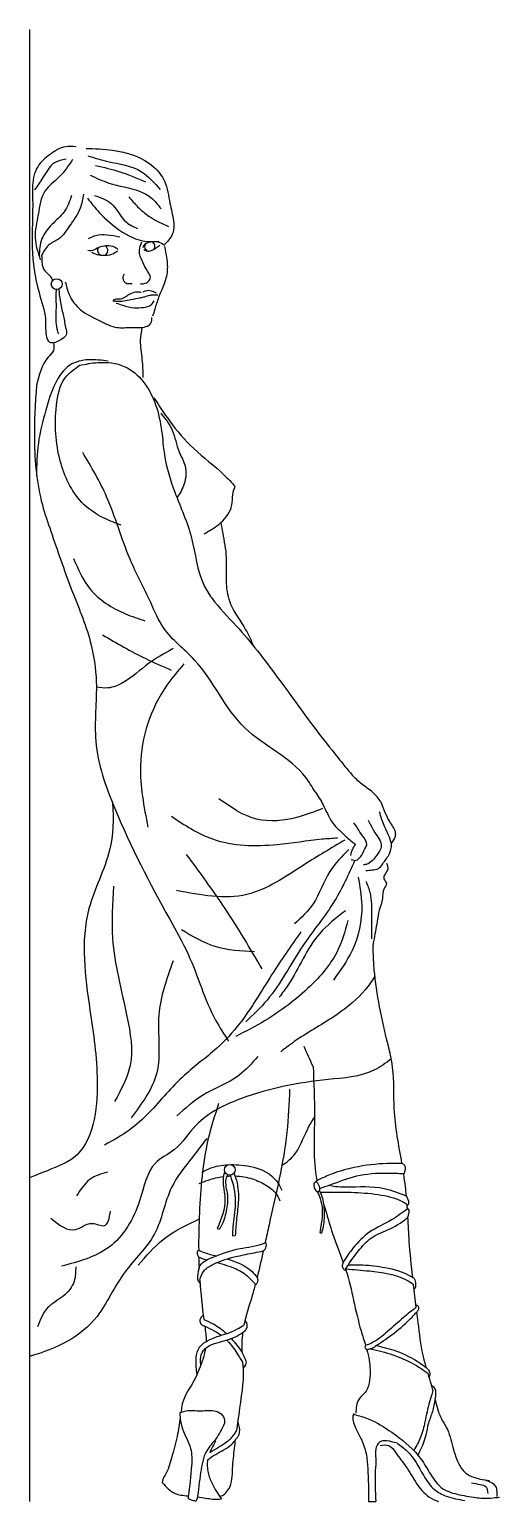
# Model space of a CAD drawing. Header units: millimetres. Extents: x 0 to 621, y 0 to 1945.
import ezdxf

# ---------------------------------------------------------------- set-up
doc = ezdxf.new("R2010")
doc.units = ezdxf.units.MM
doc.layers.add('ceco.net 116', color=7, linetype='Continuous')

msp = doc.modelspace()

# ---------------------------------------------------------------- linework, layer by layer
at = {"layer": 'ceco.net 116'}
for p, q in [((0, 1945.5), (0, 0)), ((248, 361), (250.8, 359.9)), ((268.1, 351.3), (271.7, 351.7)), ((447.7, 0), (457.3, 0))]:
    msp.add_line(p, q, dxfattribs=at)
for centre, radius in [((36, 1608.9), 7.19), ((264.4, 438.4), 7.07)]:
    msp.add_circle(centre, radius, dxfattribs=at)
for centre, start, end in [((96.6, 1653.5), 148.5264, 248.0404), ((96.6, 1653.5), 285.9446, 60.3769), ((158.8, 1658.7), 144.2041, 244.05), ((158.8, 1658.7), 325.4059, 60.3769)]:
    msp.add_arc(centre, 6.77, start, end, dxfattribs=at)
msp.add_ellipse((379.3, 416), major_axis=(-1.87, 6.71), ratio=0.443132, dxfattribs=at)
for points in [[(61.8, 1790.4), (47.8, 1790.4), (27.1, 1780.3), (10.9, 1764), (5.3, 1749.6), (4.2, 1721.6), (3.6, 1657.3), (12.6, 1598), (21, 1562.8), (22.1, 1541.5), (26, 1532.6), (35, 1532)], [(48.3, 1774), (33, 1769.1), (17.7, 1749.6), (6.8, 1733.7)], [(56.8, 1773.6), (39.4, 1750.7), (20.4, 1731.7), (11.5, 1700.9), (7.5, 1670.2), (14.3, 1641.1)], [(74.7, 1788.2), (109.4, 1785.9), (164.3, 1763.6), (178.2, 1745.1), (185.5, 1715.5), (190, 1692.5), (189.4, 1676.3), (178.8, 1661.8)], [(77.1, 1778.5), (103.3, 1771.1), (147.9, 1757.5), (172.4, 1734)], [(80.2, 1752.9), (104.7, 1742.5), (145.2, 1731.6), (160.3, 1723.3), (173.8, 1708.2)], [(87.3, 1765.5), (119.1, 1757.5), (153.3, 1744.1)], [(55.7, 1726.1), (45.6, 1704.3), (29.4, 1687.5), (16.5, 1669), (12.6, 1645.5)], [(71.3, 1727.8), (66.9, 1709.3), (52.9, 1685.8), (38.3, 1668.5), (25.5, 1660.6), (15.4, 1645.5)], [(76.6, 1722.3), (92.2, 1703.6), (121.3, 1678.6), (134.3, 1671.4), (158.7, 1665.1), (169.6, 1664.6), (178.5, 1660.5)], [(86, 1725.9), (107.8, 1715.5), (128, 1690.6), (142.6, 1682.3)], [(131.2, 1724.3), (143.1, 1710.8), (158.2, 1698.4), (168.6, 1692.1), (183.7, 1684.9)], [(119.1, 1670.9), (102.5, 1673.8), (87.7, 1672.9), (77.4, 1668.8)], [(116.8, 1654.7), (112.3, 1657.7), (101.9, 1659.5), (89.4, 1656.3), (81.4, 1653), (77.1, 1653.3)], [(146.3, 1609.5), (151.3, 1609.6), (157.3, 1612.7), (159.6, 1617.9), (159.2, 1620.2), (155.8, 1626.1), (149.5, 1637.9), (145.1, 1653.8), (148.5, 1664.6)], [(150.1, 1657.5), (152.8, 1662.2), (163.1, 1665), (171.3, 1665)], [(151.1, 1654.5), (155.1, 1652.7), (161, 1653.2), (168.2, 1657.5), (172.1, 1660.2)], [(178.2, 1658.4), (181, 1643.9), (181.6, 1624.3), (176, 1604.7), (170.4, 1591.3), (165.4, 1575.6), (162.6, 1566.7)], [(82.5, 1651), (86.7, 1648.9), (96.9, 1647), (108.8, 1648.6), (116.4, 1653)], [(125, 1621.9), (123.4, 1618.7), (125.7, 1611.4), (131.7, 1609.5), (135.4, 1609.8)], [(47.3, 1612), (52.3, 1595.2), (67.4, 1575.1), (93.7, 1560), (115.5, 1551.6), (134.6, 1551.6), (153.6, 1552.7), (160.3, 1557.2), (161.4, 1565)], [(147.5, 1597.7), (142.5, 1598.3), (133.2, 1595.9), (127, 1592.1), (120, 1589.1), (113, 1588.5), (110.4, 1587.2)], [(150.3, 1598.8), (153.3, 1600.2), (157.2, 1600.7), (163.6, 1599.1), (167.1, 1597.3)], [(110.2, 1587), (114.6, 1586.4), (133.9, 1588.6), (146.8, 1591), (152.5, 1592.3), (158.9, 1594.2), (163.6, 1594.7), (169.6, 1594.7)], [(114.5, 1583.8), (123.1, 1580.9), (138.4, 1577.5), (150.6, 1578.2), (160.8, 1581.5), (164.7, 1586.9)], [(148.5, 1551), (146.3, 1534.8), (148.5, 1509.1), (149.7, 1485.5)], [(104, 1506.9), (78.3, 1508.9), (53.3, 1501.7), (34.2, 1477.9), (21.6, 1442.4), (11.7, 1398.9), (9.1, 1355.4)], [(121.2, 1290.2), (98.8, 1299.4), (69.1, 1320.5), (40.7, 1375.2), (35.5, 1448.3), (47.3, 1485.2), (66.2, 1501.6)], [(66.2, 1501.6), (90.1, 1505.3), (125.9, 1499.8), (149.8, 1480.5), (174.5, 1414.5), (178.2, 1383.3), (192, 1333.8), (214, 1273.2), (230, 1211.5), (240.6, 1194.1), (273, 1157.2), (327.2, 1089.5), (377, 1021.7), (407.1, 983.3), (426, 959.9)], [(9.2, 1475.4), (6.5, 1402.8), (17, 1317.2), (28.2, 1282.3), (55.2, 1206.3), (80.3, 1136.4), (88.2, 1083.1), (87.5, 1004.9), (112.6, 916), (185.1, 769.7), (209.5, 723.2), (245.8, 636.2), (262.9, 608.5)], [(164.1, 1458.8), (185.2, 1427.8), (216.8, 1391.6), (257, 1356.6), (271.5, 1341.5)], [(377, 938.1), (364.9, 956.9), (284.3, 1022.4), (218, 1112.1), (177.3, 1154.2), (160, 1188.1), (132.8, 1245.4), (101.9, 1327.8), (70.3, 1386.5)], [(230.7, 1278.9), (249.8, 1291.4), (266.3, 1313.8), (270.9, 1340.2), (271.5, 1341.5)], [(58.1, 1246.5), (80.1, 1205.9), (126.7, 1173.3), (152.3, 1164)], [(96.4, 1145.4), (153.4, 1114), (187.1, 1098.9)], [(204, 1106.9), (181.3, 1078.7), (146.5, 972.7), (156.4, 891.4)], [(464, 924.7), (453.2, 937.2), (438.3, 948.5), (426, 959.9)], [(377, 938.1), (387.8, 920.7), (399.3, 898.2), (413.4, 883.1), (425.4, 872.5), (430.3, 868.5)], [(386.8, 915.9), (354.3, 904.5), (299.5, 902), (249.9, 928.8)], [(187.3, 905.6), (241.6, 875.6), (326.9, 868.4), (386.3, 875.6), (406.5, 877.2)], [(424.5, 848.4), (431.5, 847.6), (436.9, 851.9), (442.7, 862.5), (445.2, 868.1), (439.6, 879.8), (433.2, 889.7), (428, 896.8)], [(447.2, 900.7), (452.8, 889.5), (458.8, 879.6), (463.8, 870.7), (463.8, 862.9), (460.3, 856.7), (452.2, 846.8), (445.4, 842.2), (441, 841.6)], [(443.9, 833.8), (452.6, 834.8), (460.7, 836.7), (466.3, 842.8), (474.7, 855.2), (477.8, 868.7), (475.1, 877.8), (468.3, 893.3), (464.8, 902.1), (462.3, 911.7)], [(416.3, 874.1), (362.5, 841.5), (287.1, 802.3), (194, 807.4)], [(421.4, 861.7), (396.6, 832.7), (374.4, 789.9), (350.1, 763.5)], [(424.2, 854), (425.1, 858), (427.4, 863.3), (430.3, 868.5)], [(307.3, 703.8), (258.3, 783.7), (207.5, 855.1)], [(429.2, 846.6), (402.9, 794), (360.9, 734.5), (313.6, 662.7), (285.6, 633.9)], [(433.9, 825.2), (438.6, 788), (425.8, 728.1), (401.3, 689.2)], [(444.4, 819.4), (449.6, 804.3), (451.4, 775.2), (451.4, 743.8)], [(111.1, 813.3), (109.7, 744.2), (128.7, 641.2), (132.8, 576.2), (112.4, 528.8)], [(417, 780.5), (383.3, 750.8), (341.4, 682.8), (329.8, 666.5)], [(420.5, 767.8), (405.6, 725.8), (370.5, 681.1), (311, 635.6), (272.4, 614.6)], [(358.3, 752.9), (319.7, 696), (277.7, 632.1), (247, 598.8), (204.1, 563), (157.7, 513.9), (132.3, 491.2), (99, 471.1)], [(200.6, 756), (244.8, 733.9), (297.2, 727)], [(189.7, 714.4), (170.7, 642.6), (168, 566.7), (134.1, 507.1)], [(301.4, 588.2), (276.4, 563.2), (228.3, 536.5), (194.4, 509.8)], [(374.4, 574.8), (362.5, 601.4)], [(102.9, 435.3), (79.9, 425.8), (62.3, 404.1)], [(491.7, 447.1), (495, 444.6), (495.6, 437.3), (494.1, 432.9)], [(28.4, 374.3), (60.9, 359.4), (82.6, 367.5), (98.9, 364.8), (107, 383.8)], [(143.7, 312.4), (176.3, 346.2), (224.6, 373.7)], [(499.6, 375.9), (500.9, 380.6), (500.6, 386.2), (498.9, 386.8)], [(223.2, 331.8), (221.8, 330.8), (222, 326.1), (223.3, 322.9)], [(61, 310.4), (59, 291.1), (44.2, 271.2), (23.7, 255.8), (10.8, 230.7)], [(443.7, 206.3), (443.2, 205.6), (443.6, 202.2), (445.3, 200.7)], [(257.4, 103.4), (246, 82.8), (234, 67.1), (226, 38.2), (221.4, 3.4)], [(274.9, 105.1), (276.9, 97.9), (275, 85.5), (272, 81.8)], [(428.4, 115.2), (447.2, 109.3), (478.2, 91.5), (513.2, 60.8), (530.4, 34.8), (543.6, 18.6), (564.8, 9.8), (589.3, 5.4)], [(583.6, 24.8), (594.9, 22.6), (602.7, 19.5), (604.9, 10.8)], [(601.1, 28.6), (608.7, 25.8), (615.2, 20.1), (616.8, 13), (616.8, 6.7)], [(209.7, 6.8), (209.6, 4.6), (211.2, 3.2), (216.3, 1.6), (220.4, 1.4), (221.4, 3.4)], [(589.3, 5.4), (598, 4.5), (620.6, 5.8)]]:
    msp.add_spline(points, degree=3, dxfattribs=at)
for points, knots in [([(16.5, 1646.1), (16.3, 1639.3), (15.9, 1627), (27.6, 1620.7), (30.3, 1614.7), (30.7, 1613.7)], [0, 0, 0, 0, 8.260507, 14.921634, 16.152734, 16.152734, 16.152734, 16.152734]), ([(35.1, 1601.7), (35, 1599.2), (34.6, 1591.2), (35.6, 1575.9), (33.7, 1558.7), (36.7, 1547.6), (37.8, 1543.4)], [1.258536, 1.258536, 1.258536, 1.258536, 4.614093, 11.930227, 21.550539, 27.191997, 27.191997, 27.191997, 27.191997]), ([(38.7, 1602.2), (39.1, 1597.1), (40.2, 1585.8), (44.6, 1569), (47, 1554.4), (49.9, 1542.4), (46.3, 1537.7), (35, 1532)], [1.050472, 1.050472, 1.050472, 1.050472, 7.868429, 16.064584, 23.827769, 28.147353, 31.292972, 31.292972, 31.292972, 31.292972]), ([(31.7, 1531.7), (32.3, 1528), (33.2, 1520.5), (16.7, 1505.5), (12.5, 1488.6), (9.2, 1475.4)], [0.0007612, 0.0007612, 0.0007612, 0.0007612, 0.01118528, 0.02237305, 0.06247258, 0.06247258, 0.06247258, 0.06247258]), ([(173.2, 1438.4), (179, 1431.3), (191.3, 1416.1), (194.6, 1389.6), (208.2, 1368.2), (206, 1345.1), (198.7, 1332.4), (194.6, 1326.8)], [0, 0, 0, 0, 11.968931, 25.430298, 34.311806, 44.822789, 53.91995, 53.91995, 53.91995, 53.91995]), ([(252.7, 1293.9), (253.4, 1289.2), (256.1, 1273.9), (261.4, 1247.2), (258, 1215.5), (264.5, 1181.4), (283.9, 1157.2), (292.6, 1138.2), (295.6, 1130.9)], [2.347591, 2.347591, 2.347591, 2.347591, 8.579018, 23.008782, 38.167907, 50.690112, 67.941981, 78.395147, 78.395147, 78.395147, 78.395147]), ([(189.7, 1127.2), (178.5, 1121.1), (155.2, 1108.1), (130.9, 1084.3), (105.6, 1073.8), (93.4, 1075.3), (88.3, 1076.2)], [0, 0, 0, 0, 16.776641, 35.33237, 44.891513, 51.606616, 51.606616, 51.606616, 51.606616]), ([(109.7, 923), (111, 901.8), (109.9, 853.7), (63.1, 769.2), (77.9, 659.9), (94.3, 555.8), (82.6, 459.9), (37.5, 442.8), (0, 427.8)], [19.462504, 19.462504, 19.462504, 19.462504, 47.358483, 83.581604, 142.946092, 185.12844, 231.595974, 247.741923, 247.741923, 247.741923, 247.741923]), ([(464, 924.7), (465.7, 920), (468.9, 911), (474.2, 900.1), (479.5, 892.1), (483.3, 885.7), (482.9, 877.3), (479.9, 872.9), (477.6, 870.1)], [0, 0, 0, 0, 6.65686, 12.586578, 16.037442, 19.556459, 22.118182, 26.650096, 26.650096, 26.650096, 26.650096]), ([(471.2, 843.8), (472.4, 840.9), (475.4, 833.7), (463.7, 825), (473.5, 817.1), (465.8, 808.4), (467, 795.9), (461.2, 781.8), (458.5, 762.8), (455.5, 747.7), (453.8, 737.6), (453.6, 736.2)], [0, 0, 0, 0, 3.936673, 9.58122, 12.806167, 16.151925, 22.15975, 29.089194, 35.902844, 47.665046, 49.522266, 49.522266, 49.522266, 49.522266]), ([(491.7, 447.1), (487.6, 471), (479.4, 512.8), (482.3, 568.6), (466.3, 631.1), (455.3, 685.2), (453.8, 727.2), (453.6, 736.2)], [139.384219, 139.384219, 139.384219, 139.384219, 171.548967, 195.749102, 212.764825, 256.771042, 268.673588, 268.673588, 268.673588, 268.673588]), ([(456.1, 694.2), (452.1, 688.1), (438.3, 668.4), (402.9, 639.2), (362, 617.6), (338.5, 599.6), (331.7, 594.4)], [0.0105555, 0.0105555, 0.0105555, 0.0105555, 0.0326382, 0.0825329, 0.1458473, 0.1713434, 0.1713434, 0.1713434, 0.1713434]), ([(477.6, 584.9), (470.2, 579.3), (446, 561.7), (373.1, 557.3), (296, 542.3), (223.8, 508.7), (194.9, 463.1), (156.9, 447.9), (146.9, 389.2), (112, 329.8), (64.8, 317), (42.1, 310.9)], [1.833058, 1.833058, 1.833058, 1.833058, 13.971648, 41.258765, 94.161578, 124.876017, 142.901154, 158.05863, 181.976011, 214.426066, 244.507584, 244.507584, 244.507584, 244.507584]), ([(374.4, 574.8), (375.4, 553.2), (377.7, 503.2), (374, 452.2), (379.5, 424.5)], [0, 0, 0, 0, 28.839226, 66.52864, 66.52864, 66.52864, 66.52864]), ([(343.4, 545.1), (342.6, 526.1), (340.2, 465.4), (323.2, 398.3), (312.8, 349.8), (311, 341.9)], [0, 0, 0, 0, 25.224614, 80.452326, 91.240545, 91.240545, 91.240545, 91.240545]), ([(249.7, 526), (244.5, 510.1), (229.7, 463.3), (224.4, 397.3), (223.2, 348.3), (223.4, 331.7)], [2.455119, 2.455119, 2.455119, 2.455119, 24.636, 67.53999, 89.57488, 89.57488, 89.57488, 89.57488]), ([(333.3, 444.4), (339.1, 448.1), (354.7, 459.9), (362.9, 485.9), (372.8, 502.4), (376.2, 507.5)], [5.790827, 5.790827, 5.790827, 5.790827, 14.699409, 31.936304, 40.091397, 40.091397, 40.091397, 40.091397]), ([(234, 479.6), (227.7, 471.4), (211.7, 450.4), (180.5, 412.6), (172.1, 350.3), (120.8, 305), (88.2, 227.3), (36.2, 202), (0, 191.8)], [0, 0, 0, 0, 13.641652, 35.173762, 64.114841, 92.175983, 122.943899, 170.867293, 170.867293, 170.867293, 170.867293]), ([(224.2, 420.2), (228.1, 421.9), (238.2, 426.2), (249, 428.7), (255.8, 429.6)], [0, 0, 0, 0, 5.598183, 14.631278, 14.631278, 14.631278, 14.631278]), ([(227.5, 435), (231.1, 436.9), (241.9, 442.7), (254, 444.8), (262.3, 445.2)], [0, 0, 0, 0, 5.439385, 16.189791, 16.189791, 16.189791, 16.189791]), ([(257.7, 436.1), (257.6, 435.8), (252.9, 424.9), (262.9, 397.4), (253.3, 373.6), (248, 361)], [3.093766, 3.093766, 3.093766, 3.093766, 3.533087, 19.225095, 36.972708, 36.972708, 36.972708, 36.972708]), ([(261.5, 432), (260.6, 430.1), (257.1, 421.6), (263, 404.9), (260.1, 383.7), (255.9, 368.3), (251.5, 361), (250.8, 359.9)], [0.706457, 0.706457, 0.706457, 0.706457, 3.409847, 12.833719, 22.246447, 31.851151, 33.582072, 33.582072, 33.582072, 33.582072]), ([(264.8, 431.4), (265.6, 429.5), (270, 417.3), (273.5, 393.9), (268.3, 369.3), (268.1, 355.3), (268.1, 351.3)], [2.464462, 2.464462, 2.464462, 2.464462, 5.154639, 19.660517, 32.98505, 38.279181, 38.279181, 38.279181, 38.279181]), ([(266.2, 445.3), (270.6, 445.3), (286.5, 444.4), (310.1, 439.7), (327.8, 424), (332, 413.8), (333, 411.3)], [17.890636, 17.890636, 17.890636, 17.890636, 23.729049, 38.381522, 49.481024, 53.015526, 53.015526, 53.015526, 53.015526]), ([(269.9, 433.9), (271.1, 430.9), (275.7, 418.7), (276.6, 397), (272.9, 372.9), (272.1, 358.3), (271.7, 351.7)], [0.943925, 0.943925, 0.943925, 0.943925, 5.284261, 18.307866, 28.994954, 37.724506, 37.724506, 37.724506, 37.724506]), ([(271.3, 430.3), (279.2, 430), (293.9, 427.7), (312.6, 418.6), (325.8, 408.6), (329.4, 400.2), (330.6, 397.4)], [21.418533, 21.418533, 21.418533, 21.418533, 31.919497, 40.89381, 48.990137, 52.940194, 52.940194, 52.940194, 52.940194]), ([(379.5, 424.5), (385, 427.1), (404.2, 436.2), (439.2, 445.2), (471.6, 447.6), (488.9, 447.2), (491.7, 447.1)], [0.289789, 0.289789, 0.289789, 0.289789, 8.473837, 28.386211, 47.745572, 51.456281, 51.456281, 51.456281, 51.456281]), ([(494.1, 432.9), (486.7, 433.3), (465.9, 434.4), (432.3, 431.9), (403.6, 420.7), (387.3, 415), (382.8, 413.4)], [1.237074, 1.237074, 1.237074, 1.237074, 11.040119, 28.866596, 45.405571, 51.7506, 51.7506, 51.7506, 51.7506]), ([(497.7, 403.6), (497.3, 407.9), (496.3, 417.6), (494.9, 427.4), (494.1, 432.9)], [119.964214, 119.964214, 119.964214, 119.964214, 125.629287, 133.026155, 133.026155, 133.026155, 133.026155]), ([(380.1, 409.4), (381.6, 406), (385.9, 396.2), (387.4, 377.4), (384.7, 363.1), (383.2, 355.6)], [0.595393, 0.595393, 0.595393, 0.595393, 5.494294, 14.859215, 24.909466, 24.909466, 24.909466, 24.909466]), ([(382.6, 411.1), (383.5, 409.3), (387.4, 401.3), (389.5, 384.8), (388.9, 367.6), (386.3, 357.7), (385.5, 354.8)], [0.099705, 0.099705, 0.099705, 0.099705, 2.785184, 11.945795, 21.626582, 25.541878, 25.541878, 25.541878, 25.541878]), ([(383.7, 408.7), (397.4, 408.9), (422.9, 409.2), (459.4, 406.8), (484.8, 401.1), (496.4, 394.4), (498.4, 393.2)], [2.51467, 2.51467, 2.51467, 2.51467, 20.590383, 36.453079, 51.174734, 54.289485, 54.289485, 54.289485, 54.289485]), ([(395.7, 418), (398.4, 417.4), (405.7, 416), (430, 415.6), (462.6, 418), (488, 407.8), (497.7, 403.6)], [1.395976, 1.395976, 1.395976, 1.395976, 5.13846, 11.211527, 33.567295, 47.408145, 47.408145, 47.408145, 47.408145]), ([(388.2, 393.2), (389.1, 390.4), (393.2, 377.4), (400.4, 351.3), (409.7, 328.8), (414.3, 316)], [80.946826, 80.946826, 80.946826, 80.946826, 84.759838, 98.964794, 116.980416, 116.980416, 116.980416, 116.980416]), ([(497.7, 403.6), (498, 402.9), (499, 400.7), (500.7, 397.2), (500.6, 393), (499.2, 391.3), (498.7, 390.8)], [0, 0, 0, 0, 1.066156, 3.176539, 5.19178, 6.131176, 6.131176, 6.131176, 6.131176]), ([(498.9, 386.8), (492.1, 381.6), (476.6, 370), (448.7, 358.5), (428.8, 337.8), (418.5, 323.8), (414.3, 316)], [0.46043, 0.46043, 0.46043, 0.46043, 11.783321, 26.20974, 39.879498, 48.925835, 48.925835, 48.925835, 48.925835]), ([(417.4, 306.9), (425.1, 319.8), (434.6, 331.9), (450.1, 349.9), (474.9, 359.3), (491.4, 368.4), (499.2, 375.5), (499.6, 375.9)], [3.079247, 3.079247, 3.079247, 3.079247, 12.716192, 23.486305, 33.967665, 47.382703, 48.069391, 48.069391, 48.069391, 48.069391]), ([(505.9, 296.2), (504.1, 312.2), (501.5, 338.7), (500.2, 365.3), (499.6, 375.9)], [72.26919, 72.26919, 72.26919, 72.26919, 93.651258, 107.66448, 107.66448, 107.66448, 107.66448]), ([(223.2, 331.8), (228.5, 330), (236.2, 327.3), (243.9, 325.2), (246.3, 324.5)], [0.822224, 0.822224, 0.822224, 0.822224, 8.262163, 11.551769, 11.551769, 11.551769, 11.551769]), ([(223.8, 308.3), (224.2, 309.7), (227.4, 316.9), (248.7, 325.8), (275.4, 335.3), (299.8, 337.4), (310.3, 341.5), (311, 341.9)], [4.018015, 4.018015, 4.018015, 4.018015, 5.979042, 14.899551, 31.370752, 45.307121, 46.390347, 46.390347, 46.390347, 46.390347]), ([(224.8, 292.7), (226.1, 297.8), (229.4, 306), (250.1, 318.7), (276, 325), (299, 329.2), (307.7, 331.1), (308.7, 331.3)], [1.345572, 1.345572, 1.345572, 1.345572, 6.487445, 12.643141, 31.732562, 42.200693, 43.602602, 43.602602, 43.602602, 43.602602]), ([(308.7, 331.3), (309.6, 332), (312.5, 334.3), (313.3, 339.6), (311.8, 342.5), (311.3, 343.3)], [0, 0, 0, 0, 1.512473, 4.764356, 5.910259, 5.910259, 5.910259, 5.910259]), ([(298.3, 287.4), (295.5, 290.4), (288.2, 298.3), (271.4, 309.1), (256.1, 313.1), (247.2, 315.5), (246.9, 315.6)], [1.140749, 1.140749, 1.140749, 1.140749, 6.584436, 15.432542, 27.048719, 27.554254, 27.554254, 27.554254, 27.554254]), ([(260.6, 320.6), (261.6, 320.3), (273.4, 316.8), (288.9, 310.5), (298.3, 299), (300.5, 296)], [18.105095, 18.105095, 18.105095, 18.105095, 19.45539, 34.30212, 39.176347, 39.176347, 39.176347, 39.176347]), ([(418, 304.8), (416.8, 305.3), (414.2, 306.8), (412.9, 311.6), (413.8, 314.6), (414.3, 316)], [0.376092, 0.376092, 0.376092, 0.376092, 2.073668, 4.34152, 6.239911, 6.239911, 6.239911, 6.239911]), ([(421, 312.8), (427.4, 312.9), (443.6, 312.9), (471.9, 309.8), (493.8, 303.5), (505.6, 296.4), (505.9, 296.2)], [4.4025, 4.4025, 4.4025, 4.4025, 12.89197, 25.866806, 42.17411, 42.660539, 42.660539, 42.660539, 42.660539]), ([(223.9, 308.7), (223.5, 307.1), (222.1, 301.6), (220.7, 293.5), (224.2, 289.6), (225.1, 288.8)], [0, 0, 0, 0, 2.148332, 7.733212, 9.260627, 9.260627, 9.260627, 9.260627]), ([(300.5, 296), (300.9, 295), (301.6, 292.7), (301, 288.7), (299, 286.7), (297.8, 285.8)], [0, 0, 0, 0, 1.470498, 3.128767, 5.101102, 5.101102, 5.101102, 5.101102]), ([(417.4, 306.9), (417.5, 306.5), (426, 280), (430.9, 245.5), (441.8, 212.8), (443.7, 206.3)], [121.253606, 121.253606, 121.253606, 121.253606, 121.738185, 158.31111, 167.224835, 167.224835, 167.224835, 167.224835]), ([(417.7, 307.5), (428, 306.7), (454.8, 304.4), (487.4, 299.9), (503.9, 289.2), (507, 286.7)], [2.99718, 2.99718, 2.99718, 2.99718, 16.765011, 38.865692, 44.27567, 44.27567, 44.27567, 44.27567]), ([(505.9, 296.2), (506.6, 295.7), (508.3, 294.6), (509.4, 291.2), (509.5, 287.2), (510.2, 283), (508.4, 281.3), (507.7, 280.8)], [0, 0, 0, 0, 1.036313, 2.689914, 4.425592, 6.535246, 7.643395, 7.643395, 7.643395, 7.643395]), ([(298.3, 287.4), (296.7, 281.7), (291.7, 263.5), (285.6, 245.5), (283.1, 233.2)], [116.011739, 116.011739, 116.011739, 116.011739, 123.858032, 140.881709, 140.881709, 140.881709, 140.881709]), ([(510.7, 256.9), (505, 252.4), (492, 241.9), (473.3, 225), (457.1, 211.3), (446.4, 207.2), (443.7, 206.3)], [2.450544, 2.450544, 2.450544, 2.450544, 12.077691, 24.532844, 36.076957, 39.762409, 39.762409, 39.762409, 39.762409]), ([(510.3, 260), (511, 259.7), (512, 259.2), (513.7, 257.2), (514, 254.2), (512.4, 252.1), (511.7, 251), (511.4, 250.5)], [1.59811, 1.59811, 1.59811, 1.59811, 2.564965, 3.197057, 5.040294, 5.928705, 6.669825, 6.669825, 6.669825, 6.669825]), ([(231.4, 231.6), (230.1, 232), (227, 232.9), (224.9, 237.8), (226, 242.9), (228.1, 245.2), (229.4, 246.3)], [0, 0, 0, 0, 1.723027, 4.197011, 6.14767, 8.387896, 8.387896, 8.387896, 8.387896]), ([(230.2, 240.7), (234.4, 238.9), (245.1, 234), (254.9, 227), (260.1, 222), (260.2, 222)], [2.060331, 2.060331, 2.060331, 2.060331, 8.24663, 17.656284, 17.802357, 17.802357, 17.802357, 17.802357]), ([(281.4, 223.4), (282.9, 224.4), (286, 226.4), (288.3, 233.1), (286.4, 237.5), (284.6, 240.1)], [0, 0, 0, 0, 2.364085, 4.724744, 8.672769, 8.672769, 8.672769, 8.672769]), ([(458.2, 206.3), (466, 211.5), (482.6, 222.9), (500, 238.3), (509.3, 248.3), (511.4, 250.5)], [1.157266, 1.157266, 1.157266, 1.157266, 13.655454, 27.764305, 31.866598, 31.866598, 31.866598, 31.866598]), ([(523.9, 177.2), (522.4, 182.6), (517.2, 202), (514.4, 226.7), (512, 245.9), (511.4, 250.5)], [18.991726, 18.991726, 18.991726, 18.991726, 26.350873, 45.677375, 51.936329, 51.936329, 51.936329, 51.936329]), ([(221.2, 168.4), (220.4, 174.6), (219.1, 186.1), (221.9, 203.7), (238.7, 216), (256.9, 220.3), (273.1, 227), (280.1, 231.3), (283.1, 233.2)], [0, 0, 0, 0, 8.360215, 15.584076, 22.076455, 34.346581, 40.498569, 45.226147, 45.226147, 45.226147, 45.226147]), ([(226.4, 180.8), (225.6, 186.8), (225.8, 194.8), (234.3, 205.8), (251, 211.1), (267.7, 214.8), (278.1, 221.2), (281.4, 223.4)], [0.951595, 0.951595, 0.951595, 0.951595, 5.758829, 11.465552, 17.817896, 28.661225, 33.978035, 33.978035, 33.978035, 33.978035]), ([(231.4, 231.6), (235.7, 229.9), (243.3, 226.5), (250.3, 221.9), (253.2, 219.7)], [2.372444, 2.372444, 2.372444, 2.372444, 8.557317, 13.399559, 13.399559, 13.399559, 13.399559]), ([(266.3, 215.4), (268.9, 212.5), (273.6, 206.6), (278.2, 200.6), (280.5, 197.7)], [21.770233, 21.770233, 21.770233, 21.770233, 26.881941, 31.808543, 31.808543, 31.808543, 31.808543]), ([(232.3, 202.3), (229.9, 187.3), (217.2, 155.4), (200.9, 135.1), (200.1, 117.9)], [150.332033, 150.332033, 150.332033, 150.332033, 170.044719, 183.858141, 183.858141, 183.858141, 183.858141]), ([(260.4, 213.4), (261.3, 212.5), (266.9, 206.6), (273.7, 196.6), (279.3, 187.4), (281.3, 184.1)], [17.573769, 17.573769, 17.573769, 17.573769, 19.349147, 28.340703, 33.561394, 33.561394, 33.561394, 33.561394]), ([(280.5, 197.7), (281.7, 195.3), (283.9, 190.4), (287.3, 182.2), (283.8, 178.3), (281.9, 176.5)], [0, 0, 0, 0, 3.6762, 7.267537, 10.424545, 10.424545, 10.424545, 10.424545]), ([(445.3, 200.7), (446.6, 196.1), (449.7, 183), (450.2, 164.4), (446.5, 145), (431.6, 135.2), (431.1, 123.2), (430.9, 116.7)], [169.785954, 169.785954, 169.785954, 169.785954, 176.131655, 187.776719, 194.441045, 201.118368, 209.327178, 209.327178, 209.327178, 209.327178]), ([(458.2, 206.3), (456.3, 204.8), (453, 202.2), (448.3, 201.3), (445.9, 200.8), (445.3, 200.7)], [0, 0, 0, 0, 3.116235, 5.538142, 6.290598, 6.290598, 6.290598, 6.290598]), ([(450.1, 201.7), (452.7, 201.2), (475, 196.7), (501.6, 186.6), (522.3, 172.2), (526.3, 169.3)], [2.52489, 2.52489, 2.52489, 2.52489, 5.975895, 32.797041, 39.336217, 39.336217, 39.336217, 39.336217]), ([(458.2, 206.3), (467.1, 204.1), (487.3, 199.1), (508.9, 187.8), (521.2, 179.2), (523.9, 177.2)], [0.981915, 0.981915, 0.981915, 0.981915, 13.079791, 28.54029, 32.98859, 32.98859, 32.98859, 32.98859]), ([(281.3, 184.1), (281.5, 182.1), (282.2, 172.3), (283, 157.6), (275, 109), (273.5, 94)], [164.856905, 164.856905, 164.856905, 164.856905, 168.247794, 182.662884, 202.675773, 202.675773, 202.675773, 202.675773]), ([(523.9, 177.2), (524.7, 176.4), (526.7, 174.3), (528.9, 170), (528.4, 166.3), (527.7, 164.7)], [0, 0, 0, 0, 1.530752, 3.817689, 6.154929, 6.154929, 6.154929, 6.154929]), ([(532.6, 146.9), (532, 149.4), (530, 156.9), (527.7, 164.4), (526.3, 169.3)], [5.060364, 5.060364, 5.060364, 5.060364, 8.483041, 15.350753, 15.350753, 15.350753, 15.350753]), ([(532.6, 146.9), (530.4, 138.7), (526.5, 126.7), (522.4, 107.4), (517.7, 85.3), (510.6, 73.4), (507.6, 67.5), (507.5, 67.2)], [0.262027, 0.262027, 0.262027, 0.262027, 5.078111, 17.029619, 26.498462, 34.855609, 35.230351, 35.230351, 35.230351, 35.230351]), ([(535.5, 135.4), (535.9, 136.9), (537.2, 142), (536.4, 150.1), (532.2, 152.4), (531.1, 152.8)], [0, 0, 0, 0, 2.115295, 7.141469, 8.660926, 8.660926, 8.660926, 8.660926]), ([(198.3, 117.2), (201.1, 118.3), (210.1, 121.4), (226.4, 118.9), (243.2, 122), (255.6, 115), (257.8, 108.9), (257.4, 103.4)], [0.940018, 0.940018, 0.940018, 0.940018, 4.942835, 13.45076, 22.312957, 26.960567, 30.76352, 30.76352, 30.76352, 30.76352]), ([(198.3, 117.2), (198.9, 110), (200.8, 93.5), (214.9, 72.5), (214.1, 41.1), (211.4, 20.2), (209.7, 6.8)], [1.48417, 1.48417, 1.48417, 1.48417, 11.005727, 23.401026, 33.494527, 51.573832, 51.573832, 51.573832, 51.573832]), ([(535.5, 135.4), (534.3, 129.9), (532.8, 118.9), (525.9, 103.8), (523.4, 85.4), (518.1, 71.3), (513.4, 63.1), (512.5, 61.6)], [0.598223, 0.598223, 0.598223, 0.598223, 8.009787, 15.188727, 22.409961, 32.616267, 34.900312, 34.900312, 34.900312, 34.900312]), ([(535.5, 135.4), (537.4, 127), (540.6, 112.7), (554.5, 93), (558.4, 71.4), (565, 52.6), (572.5, 39.4), (587.2, 30.6), (599.1, 28.8), (607.1, 27.7)], [0.22196, 0.22196, 0.22196, 0.22196, 11.428119, 19.48185, 31.785087, 39.885686, 46.182446, 51.290726, 61.972221, 61.972221, 61.972221, 61.972221]), ([(198.9, 111.1), (197.8, 102.7), (195.3, 84.6), (187.9, 59.4), (182.7, 39.5), (176.5, 31.3), (175.3, 25.1)], [1.355477, 1.355477, 1.355477, 1.355477, 12.511964, 25.594013, 36.370984, 39.21547, 39.21547, 39.21547, 39.21547]), ([(428.1, 116.5), (427.6, 114.9), (425.5, 108.6), (430.7, 96.8), (438.5, 82), (445.2, 64.2), (447.2, 36), (447.6, 14.7), (447.7, 0)], [0, 0, 0, 0, 2.148731, 8.728744, 15.662325, 24.8989, 33.534668, 53.106739, 53.106739, 53.106739, 53.106739]), ([(235.1, 55.2), (238.6, 57.7), (249, 65), (263.9, 71.1), (270.6, 79.7), (272, 81.8)], [1.377658, 1.377658, 1.377658, 1.377658, 7.094601, 18.322609, 21.695798, 21.695798, 21.695798, 21.695798]), ([(237.9, 64.9), (241.9, 67.2), (249.6, 71.8), (261.1, 78.9), (269.4, 86.6), (272.6, 92.3), (273.5, 94)], [1.512428, 1.512428, 1.512428, 1.512428, 7.53837, 13.433946, 19.547337, 22.143457, 22.143457, 22.143457, 22.143457]), ([(251.1, 6.8), (254.4, 7.7), (258.6, 10.3), (267.7, 21.6), (267.7, 44), (270.1, 65.4), (271.6, 78), (272, 81.8)], [0, 0, 0, 0, 2.456426, 6.520674, 18.569003, 30.468419, 35.5139, 35.5139, 35.5139, 35.5139]), ([(485.3, 77.1), (468.9, 81.8), (460.8, 79.5), (455.9, 68.5), (457.8, 55.9), (455.5, 32.7), (456.4, 13.7), (457.3, 0)], [0.563077, 0.563077, 0.563077, 0.563077, 4.37283, 8.957643, 14.355482, 21.419628, 39.608835, 39.608835, 39.608835, 39.608835]), ([(463.1, 74.3), (467.1, 74.8), (476, 75.9), (485.5, 61.3), (498.1, 45.9), (509.7, 24.3), (523.8, 7.3), (535.4, 1.5), (539.9, 0)], [0, 0, 0, 0, 4.987632, 10.96017, 20.568276, 32.512675, 43.092697, 49.310893, 49.310893, 49.310893, 49.310893]), ([(485.3, 77.1), (490.2, 73.9), (505, 62.9), (517.3, 38.7), (531.9, 15.8), (552.4, 5.4), (566.5, 2.9), (574.9, 1.4)], [20.923566, 20.923566, 20.923566, 20.923566, 28.580789, 45.4361, 56.096736, 63.843747, 75.096215, 75.096215, 75.096215, 75.096215]), ([(235.1, 55.2), (234.2, 49.6), (235, 38.4), (241.7, 20.9), (249, 10), (253.4, 3.4)], [8.527634, 8.527634, 8.527634, 8.527634, 15.992581, 22.800323, 33.331198, 33.331198, 33.331198, 33.331198]), ([(175.3, 25.1), (180.4, 19.3), (189.3, 9.7), (202.2, 8.1), (209.8, 7.4)], [0.742554, 0.742554, 0.742554, 0.742554, 10.550958, 17.52792, 17.52792, 17.52792, 17.52792]), ([(221.8, 6.2), (230.2, 5), (239.8, 3), (249.5, 3.1), (253.4, 3.4)], [0, 0, 0, 0, 7.729724, 12.931285, 12.931285, 12.931285, 12.931285])]:
    msp.add_open_spline(points, degree=3, knots=knots, dxfattribs=at)
for points in [[(43.2, 1609.2), (43.2, 1609.2), (43.3, 1609.2), (43.3, 1609.2)], [(260.7, 430.1), (262.2, 430.2), (263.7, 430.2), (265.2, 430.3)], [(378.2, 422.8), (378.5, 423.4), (379, 423.9), (379.5, 424.5)], [(498.9, 386.8), (498.9, 388), (498.8, 389.1), (498.4, 393.2)], [(383.2, 355.6), (384, 355.4), (384.8, 355.1), (385.5, 354.8)], [(308.7, 331.3), (306.1, 319.5), (303.5, 307.8), (300.5, 296)], [(233.9, 319.2), (230.3, 320.4), (226.8, 321.5), (223.3, 322.9)], [(223.5, 322.8), (223.6, 318.1), (223.7, 313.4), (223.9, 308.7)], [(224.8, 292.7), (226.1, 274.7), (228, 256.9), (230.2, 240.7)], [(510.7, 256.9), (509.4, 266.8), (508.2, 276.7), (507, 286.7)], [(231.4, 231.6), (232.4, 224.9), (233.3, 218.6), (233.1, 211.4)], [(281.4, 223.4), (280.3, 214.6), (280.2, 205.8), (280.5, 197.7)], [(245.6, 79.7), (241.5, 71.9), (239.4, 68), (237.9, 64.9)]]:
    msp.add_open_spline(points, degree=3, dxfattribs=at)

doc.saveas('drawing.dxf')
